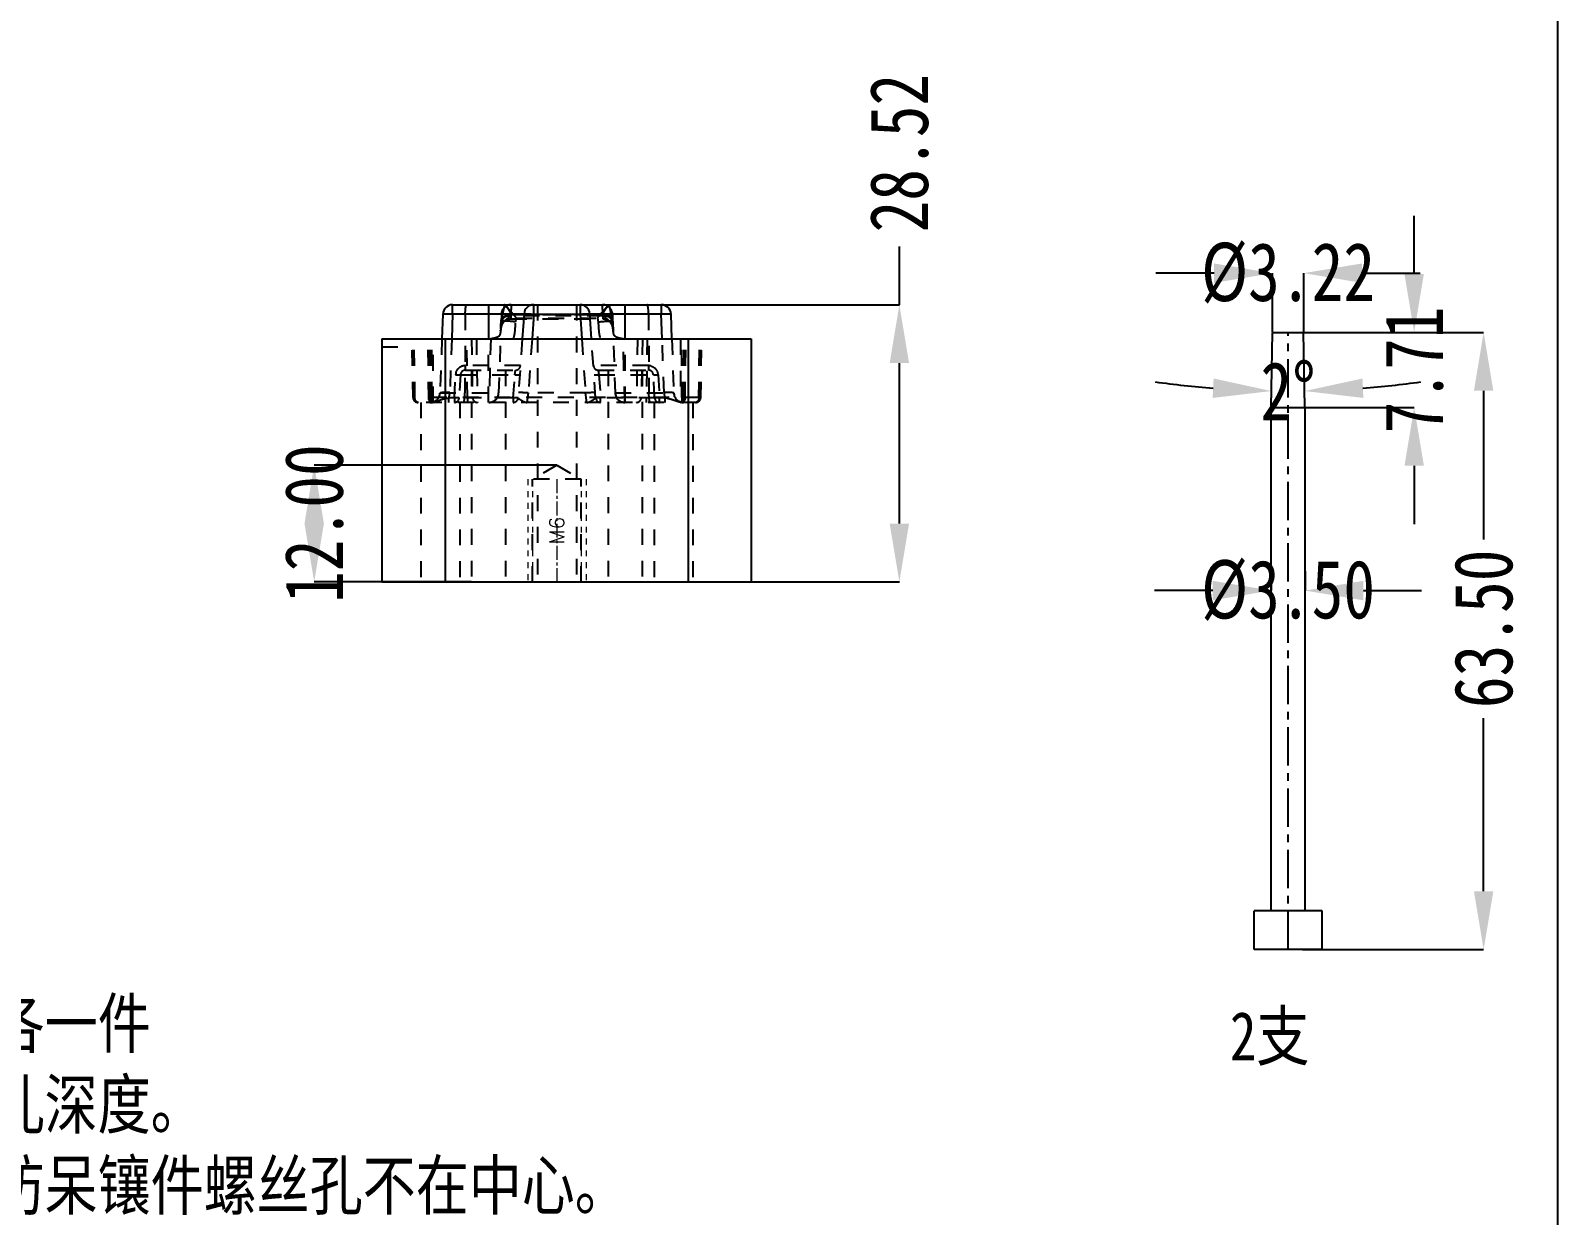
# Model space of a CAD drawing. Header units: millimetres. Extents: x -174 to 1895, y -261 to 458.
# Drawn here: x 668 to 825.2, y 98.2 to 220.1 of the extents above; entities that cross this region are included whole.
import ezdxf
from ezdxf.enums import TextEntityAlignment as Align

# ---------------------------------------------------------------- set-up
doc = ezdxf.new("R2010")
doc.units = ezdxf.units.MM
doc.header["$LTSCALE"] = 16.335
doc.header["$PDMODE"] = 3
doc.header["$PDSIZE"] = 0.3125
doc.linetypes.add('CENTER', pattern=[0.6, 0.375, -0.075, 0.075, -0.075])
doc.linetypes.add('HIDDEN', pattern=[0.2, 0.1, -0.1])
doc.layers.get('0').update_dxf_attribs({"linetype": 'CONTINUOUS'})
doc.layers.get('Defpoints').update_dxf_attribs({"linetype": 'CONTINUOUS'})
doc.layers.add('DEFAULT_2', color=8, linetype='HIDDEN')
doc.layers.add('screw', color=33, linetype='CONTINUOUS', lineweight=13)
doc.styles.get("Standard").update_dxf_attribs({"font": 'txt', "width": 0.8})
doc.styles.add('TXT', font='txt.shx', dxfattribs={"bigfont": 'gbcbig.shx'})
doc.dimstyles.get("Standard").update_dxf_attribs({"dimtxt": 0.15625, "dimasz": 0.1875, "dimexe": 0.125, "dimexo": 0.0625, "dimtad": 0, "dimtih": 1, "dimtoh": 1, "dimdsep": 46, "dimtxsty": 'Standard', "dimcen": 0.09, "dimadec": 0, "dimazin": 0, "dimtp": 0.01, "dimtm": 0.01, "dimtfac": 1, "dimtofl": 0, "dimtmove": 0, "dimatfit": 3, "dimfxl": 0, "dimtolj": 1, "dimarcsym": 0})

# ---------------------------------------------------------------- blocks, each defined once
blk = doc.blocks.new('*D50')
at = {"color": 6, "lineweight": -2}
for p, q in [((757.43, 191.9), (757.43, 197.9)), ((722.19, 191.9), (757.43, 191.9)), ((757.43, 169.38), (757.43, 185.9)), ((742.19, 163.38), (757.43, 163.38))]:
    blk.add_line(p, q, dxfattribs=at)
at = {"color": 6}
for points in [[(756.43, 185.9), (758.43, 185.9), (757.43, 191.9)], [(756.43, 169.38), (758.43, 169.38), (757.43, 163.38)]]:
    blk.add_solid(points, dxfattribs=at)
at = {"layer": 'Defpoints', "color": 0}
for p in [(722.19, 191.9), (742.19, 163.38), (757.43, 163.38)]:
    blk.add_point(p, dxfattribs=at)
at = {"color": 4, "insert": (757.43, 207.5), "char_height": 6, "attachment_point": 5, "rotation": 90}
blk.add_mtext('\\A1;28.52', dxfattribs=at)
blk = doc.blocks.new('*D51')
at = {"color": 6, "lineweight": -2}
for p, q in [((722.19, 175.38), (697.21, 175.38)), ((713.4, 163.38), (697.21, 163.38))]:
    blk.add_line(p, q, dxfattribs=at)
at = {"color": 6}
for points in [[(696.21, 169.38), (698.21, 169.38), (697.21, 175.38)], [(696.21, 169.38), (698.21, 169.38), (697.21, 163.38)]]:
    blk.add_solid(points, dxfattribs=at)
at = {"layer": 'Defpoints', "color": 0}
for p in [(722.19, 175.38), (697.21, 163.38), (713.4, 163.38)]:
    blk.add_point(p, dxfattribs=at)
at = {"color": 4, "insert": (697.21, 169.38), "char_height": 6, "attachment_point": 5, "rotation": 90}
blk.add_mtext('\\A1;12.00', dxfattribs=at)
blk = doc.blocks.new('*D55')
at = {"color": 6, "lineweight": -2}
for p, q in [((789.82, 195.15), (783.82, 195.15)), ((795.82, 189.1), (795.82, 195.15)), ((799.04, 189.05), (799.04, 195.15)), ((805.04, 195.15), (811.04, 195.15))]:
    blk.add_line(p, q, dxfattribs=at)
at = {"color": 6}
for points in [[(789.82, 196.15), (789.82, 194.15), (795.82, 195.15)], [(805.04, 196.15), (805.04, 194.15), (799.04, 195.15)]]:
    blk.add_solid(points, dxfattribs=at)
at = {"layer": 'Defpoints', "color": 0}
for p in [(795.82, 195.15), (795.82, 189.1), (799.04, 189.05)]:
    blk.add_point(p, dxfattribs=at)
at = {"color": 4, "insert": (797.43, 195.15), "char_height": 6, "attachment_point": 5}
blk.add_mtext('\\A1;%%c3.22', dxfattribs=at)
blk = doc.blocks.new('*D56')
at = {"color": 6, "lineweight": -2}
for p, q in [((810.41, 195.05), (810.41, 201.05)), ((797.43, 189.05), (810.41, 189.05)), ((797.43, 181.33), (810.41, 181.33)), ((810.41, 175.33), (810.41, 169.33))]:
    blk.add_line(p, q, dxfattribs=at)
at = {"color": 6}
for points in [[(809.41, 195.05), (811.41, 195.05), (810.41, 189.05)], [(809.41, 175.33), (811.41, 175.33), (810.41, 181.33)]]:
    blk.add_solid(points, dxfattribs=at)
at = {"layer": 'Defpoints', "color": 0}
for p in [(797.43, 189.05), (797.43, 181.33), (810.41, 181.33)]:
    blk.add_point(p, dxfattribs=at)
at = {"color": 4, "insert": (810.41, 185.19), "char_height": 6, "attachment_point": 5, "rotation": 90}
blk.add_mtext('\\A1;7.71', dxfattribs=at)
blk = doc.blocks.new('*D57')
at = {"color": 6, "lineweight": -2}
for p, q in [((797.43, 189.05), (817.56, 189.05)), ((817.56, 183.05), (817.56, 167.75)), ((817.56, 131.55), (817.56, 149.35)), ((798.93, 125.55), (817.56, 125.55))]:
    blk.add_line(p, q, dxfattribs=at)
at = {"color": 6}
for points in [[(816.56, 183.05), (818.56, 183.05), (817.56, 189.05)], [(816.56, 131.55), (818.56, 131.55), (817.56, 125.55)]]:
    blk.add_solid(points, dxfattribs=at)
at = {"layer": 'Defpoints', "color": 0}
for p in [(797.43, 189.05), (798.93, 125.55), (817.56, 125.55)]:
    blk.add_point(p, dxfattribs=at)
at = {"color": 4, "insert": (817.56, 158.55), "char_height": 6, "attachment_point": 5, "rotation": 90}
blk.add_mtext('\\A1;63.50', dxfattribs=at)
blk = doc.blocks.new('*D58')
at = {"color": 6, "lineweight": -2}
for p, q in [((795.68, 164.5), (795.68, 162.49)), ((799.18, 164.5), (799.18, 162.49)), ((789.68, 162.49), (783.68, 162.49)), ((805.18, 162.49), (811.18, 162.49))]:
    blk.add_line(p, q, dxfattribs=at)
at = {"color": 6}
for points in [[(789.68, 163.49), (789.68, 161.49), (795.68, 162.49)], [(805.18, 163.49), (805.18, 161.49), (799.18, 162.49)]]:
    blk.add_solid(points, dxfattribs=at)
at = {"layer": 'Defpoints', "color": 0}
for p in [(795.68, 164.5), (799.18, 164.5), (795.68, 162.49)]:
    blk.add_point(p, dxfattribs=at)
at = {"color": 4, "insert": (797.43, 162.49), "char_height": 6, "attachment_point": 5}
blk.add_mtext('\\A1;%%c3.50', dxfattribs=at)
blk = doc.blocks.new('*D63')
at = {"color": 6, "lineweight": -2}
for start, end in [(261.9946, 265.4973), (274.5027, 278.0054)]:
    blk.add_arc((797.43, 281.17), 98.16, start, end, dxfattribs=at)
at = {"color": 6}
for points in [[(789.77, 184.31), (789.67, 182.31), (795.71, 183.02)], [(805.18, 182.31), (805.09, 184.31), (799.14, 183.02)]]:
    blk.add_solid(points, dxfattribs=at)
at = {"layer": 'Defpoints', "color": 0}
for p in [(795.82, 189.05), (799.04, 189.05), (796.86, 183.01), (795.68, 181.33), (799.17, 181.33)]:
    blk.add_point(p, dxfattribs=at)
at = {"color": 4, "insert": (797.43, 183.01), "char_height": 6, "attachment_point": 5}
blk.add_mtext('\\A1;2°', dxfattribs=at)

msp = doc.modelspace()

# ---------------------------------------------------------------- linework, layer by layer
at = {"color": 7, "linetype": 'Continuous'}
for p, q in [((711.45, 191.899), (732.927, 191.899)), ((711.45, 190.964), (711.45, 191.899)), ((715.153, 191.899), (715.153, 188.382)), ((719.808, 190.929), (719.808, 191.899)), ((724.568, 191.899), (724.568, 190.929)), ((729.223, 188.382), (729.223, 191.899)), ((732.927, 191.899), (732.927, 190.964)), ((710.445, 190.929), (710.357, 188.393)), ((711.45, 190.964), (711.359, 188.382)), ((711.45, 190.964), (718.806, 190.964)), ((718.806, 190.964), (718.625, 188.382)), ((719.808, 190.929), (719.63, 188.382)), ((719.808, 190.929), (724.568, 190.929)), ((724.568, 190.929), (724.746, 188.382)), ((725.571, 190.964), (732.927, 190.964)), ((725.751, 188.382), (725.571, 190.964)), ((733.017, 188.382), (732.927, 190.964)), ((734.02, 188.382), (733.931, 190.929)), ((795.685, 181.333), (795.819, 189.047)), ((795.82, 189.047), (799.035, 189.047)), ((799.17, 181.333), (799.035, 189.047)), ((704.188, 188.382), (742.188, 188.382)), ((704.188, 188.382), (704.188, 163.382)), ((710.688, 188.382), (710.688, 163.382)), ((735.688, 188.382), (735.688, 163.382)), ((742.188, 188.382), (742.188, 163.382)), ((795.677, 181.333), (799.177, 181.333)), ((795.677, 129.549), (795.677, 181.333)), ((799.177, 129.549), (799.177, 181.333)), ((704.188, 163.382), (742.188, 163.382)), ((800.927, 129.549), (793.927, 129.549)), ((793.927, 125.549), (793.927, 129.549)), ((800.927, 125.549), (800.927, 129.549)), ((800.927, 125.549), (793.927, 125.549))]:
    msp.add_line(p, q, dxfattribs=at)
at = {"color": 1, "linetype": 'CENTER', "ltscale": 0.64417}
msp.add_line((797.427, 125.549), (797.427, 189.047), dxfattribs=at)
msp.add_lwpolyline([(510.66, 337.384), (825.156, 337.384), (825.156, 82.132), (510.66, 82.132)], close=True)
at = {"color": 7, "linetype": 'Continuous'}
for centre, start, end in [((711.45, 190.894), 90, 178), ((719.808, 190.894), 90, 176), ((724.568, 190.894), 4, 90), ((732.927, 190.894), 2, 90)]:
    msp.add_arc(centre, 1.005, start, end, dxfattribs=at)
for points, knots in [([(710.445, 190.929), (710.445, 190.937), (710.481, 190.947), (710.531, 190.956), (710.627, 190.964), (710.749, 190.969), (710.9, 190.973), (711.136, 190.973), (711.322, 190.969), (711.45, 190.964)], [0, 0, 0, 0, 0.0233666, 0.0812988, 0.1737464, 0.2975801, 0.4482189, 0.6199051, 1, 1, 1, 1]), ([(718.806, 190.964), (718.806, 190.966), (718.815, 190.968), (718.827, 190.97), (718.853, 190.972), (718.902, 190.973), (718.986, 190.972), (719.109, 190.969), (719.259, 190.962), (719.495, 190.95), (719.68, 190.938), (719.808, 190.929)], [0, 0, 0, 0, 0.0058937, 0.0206393, 0.0446401, 0.0777721, 0.1701111, 0.2942491, 0.4454813, 0.6179656, 1, 1, 1, 1]), ([(724.568, 190.929), (724.696, 190.938), (724.881, 190.95), (725.117, 190.962), (725.267, 190.969), (725.39, 190.972), (725.474, 190.973), (725.524, 190.972), (725.549, 190.97), (725.562, 190.968), (725.571, 190.966), (725.571, 190.964)], [0, 0, 0, 0, 0.3820344, 0.5545187, 0.7057509, 0.8298889, 0.9222279, 0.9553599, 0.9793607, 0.9941063, 1, 1, 1, 1]), ([(732.927, 190.964), (733.055, 190.969), (733.24, 190.973), (733.477, 190.973), (733.627, 190.969), (733.749, 190.964), (733.845, 190.956), (733.895, 190.947), (733.931, 190.937), (733.931, 190.929)], [0, 0, 0, 0, 0.3800949, 0.5517811, 0.7024199, 0.8262536, 0.9187012, 0.9766334, 1, 1, 1, 1])]:
    msp.add_open_spline(points, degree=3, knots=knots, dxfattribs=at)
at = {"layer": 'DEFAULT_2', "color": 8, "linetype": 'HIDDEN'}
for p, q in [((716.797, 191.899), (716.444, 190.185)), ((717.48, 191.899), (717.456, 190.894)), ((720.188, 191.899), (720.188, 163.382)), ((724.188, 191.899), (724.188, 163.382)), ((726.92, 190.894), (726.897, 191.899)), ((727.933, 190.185), (727.578, 191.899)), ((716.475, 190.929), (710.445, 190.929)), ((712.758, 190.929), (712.717, 182.819)), ((716.475, 190.929), (716.192, 182.819)), ((726.929, 190.744), (717.447, 190.744)), ((717.447, 190.744), (717.447, 190.462)), ((717.447, 190.462), (726.929, 190.462)), ((717.448, 190.744), (717.456, 190.894)), ((717.456, 190.894), (726.92, 190.894)), ((717.937, 190.132), (718.019, 190.53)), ((718.019, 190.53), (726.357, 190.53)), ((726.357, 190.53), (726.439, 190.131)), ((726.92, 190.894), (726.929, 190.744)), ((726.929, 190.744), (726.929, 190.462)), ((733.931, 190.929), (727.901, 190.929)), ((727.901, 190.929), (728.184, 182.819)), ((731.619, 190.929), (731.659, 182.819)), ((716.411, 189.504), (716.415, 189.568)), ((716.415, 189.568), (716.411, 189.504)), ((704.188, 187.582), (707.291, 187.582)), ((707.383, 182.343), (707.277, 188.382)), ((707.451, 182.343), (707.376, 188.382)), ((707.573, 182.343), (707.498, 188.382)), ((708.998, 182.343), (708.923, 188.382)), ((709.167, 182.343), (709.092, 188.382)), ((709.331, 182.343), (709.331, 188.382)), ((709.456, 181.849), (709.456, 188.382)), ((710.357, 188.393), (710.162, 182.819)), ((711.359, 188.382), (711.166, 182.854)), ((712.997, 182.343), (712.892, 188.382)), ((713.394, 188.382), (713.5, 182.343)), ((713.897, 188.382), (713.949, 185.163)), ((715.153, 181.849), (715.153, 188.382)), ((715.381, 188.382), (715.293, 185.424)), ((718.625, 188.382), (718.201, 182.317)), ((719.63, 188.382), (719.241, 182.819)), ((724.746, 188.382), (725.135, 182.819)), ((726.175, 182.317), (725.751, 188.382)), ((729.083, 185.417), (728.996, 188.382)), ((729.223, 181.849), (729.223, 188.382)), ((730.479, 188.382), (730.427, 185.163)), ((730.982, 188.382), (730.876, 182.343)), ((731.484, 188.382), (731.379, 182.343)), ((733.21, 182.854), (733.017, 188.382)), ((734.02, 188.382), (734.214, 182.819)), ((734.92, 188.382), (734.92, 181.849)), ((735.045, 182.343), (735.045, 188.382)), ((735.21, 182.343), (735.284, 188.382)), ((735.379, 182.343), (735.453, 188.382)), ((736.803, 182.343), (736.878, 188.382)), ((736.925, 182.343), (737, 188.382)), ((736.993, 182.343), (737.099, 188.382)), ((718.433, 185.633), (712.765, 185.633)), ((712.766, 185.166), (712.766, 185.633)), ((715.293, 185.424), (715.285, 185.157)), ((731.611, 185.633), (725.944, 185.633)), ((731.611, 185.633), (731.611, 185.166)), ((711.638, 182.317), (711.762, 184.68)), ((712.264, 184.69), (712.14, 182.325)), ((712.264, 184.69), (717.865, 184.69)), ((712.766, 185.166), (717.931, 185.166)), ((713.403, 185.166), (713.403, 163.382)), ((713.949, 185.163), (714.002, 181.89)), ((715.285, 185.157), (715.188, 181.849)), ((716.903, 185.166), (716.903, 163.382)), ((717.7, 182.325), (717.865, 184.69)), ((717.865, 184.69), (717.931, 185.166)), ((726.445, 185.166), (731.611, 185.166)), ((726.445, 185.166), (726.511, 184.69)), ((726.511, 184.69), (732.112, 184.69)), ((726.511, 184.69), (726.677, 182.325)), ((727.473, 185.166), (727.473, 163.382)), ((729.091, 185.158), (729.083, 185.417)), ((729.189, 181.849), (729.091, 185.158)), ((730.427, 185.163), (730.375, 181.891)), ((730.973, 185.166), (730.973, 163.382)), ((732.236, 182.325), (732.112, 184.69)), ((732.614, 184.68), (732.738, 182.317)), ((736.993, 182.343), (707.383, 182.343)), ((710.162, 182.819), (716.192, 182.819)), ((711.638, 182.317), (711.074, 182.317)), ((711.074, 181.849), (711.074, 182.317)), ((711.638, 182.317), (711.638, 181.849)), ((717.7, 182.325), (712.14, 182.325)), ((712.997, 182.343), (712.997, 181.849)), ((717.7, 182.325), (717.7, 181.849)), ((719.241, 182.819), (719.105, 181.849)), ((725.135, 182.819), (719.241, 182.819)), ((725.271, 181.849), (725.135, 182.819)), ((732.236, 182.325), (726.677, 182.325)), ((726.677, 181.849), (726.677, 182.325)), ((728.184, 182.819), (734.214, 182.819)), ((731.379, 182.343), (731.379, 181.849)), ((733.303, 182.317), (732.738, 182.317)), ((732.738, 181.849), (732.738, 182.317)), ((733.303, 182.317), (733.303, 181.849)), ((736.491, 181.849), (707.885, 181.849)), ((708.188, 181.849), (708.188, 163.382)), ((712.188, 181.849), (712.188, 163.382)), ((714.002, 181.89), (714.002, 181.849)), ((730.375, 181.891), (730.374, 181.849)), ((732.188, 181.849), (732.188, 163.382)), ((736.188, 181.849), (736.188, 163.382)), ((722.188, 175.382), (719.688, 173.938)), ((722.188, 175.382), (724.688, 173.938)), ((724.688, 173.938), (719.688, 173.938)), ((719.688, 163.382), (719.688, 173.938)), ((724.688, 163.382), (724.688, 173.938))]:
    msp.add_line(p, q, dxfattribs=at)
for points in [[(716.423, 189.429), (716.428, 189.499), (716.444, 189.605), (716.471, 189.706), (716.508, 189.803), (716.552, 189.894), (716.605, 189.978), (716.664, 190.057), (716.729, 190.129), (716.8, 190.194), (716.875, 190.252), (716.953, 190.304), (717.034, 190.348), (717.118, 190.386), (717.201, 190.417), (717.282, 190.44), (717.358, 190.455), (717.431, 190.462), (717.447, 190.462)], [(726.929, 190.462), (726.955, 190.461), (727.027, 190.454), (727.101, 190.438), (727.179, 190.416), (727.26, 190.386), (727.341, 190.349), (727.42, 190.306), (727.496, 190.256), (727.569, 190.2), (727.638, 190.137), (727.703, 190.068), (727.761, 189.993), (727.814, 189.911), (727.859, 189.824), (727.897, 189.73), (727.926, 189.631), (727.945, 189.528), (727.953, 189.43)]]:
    msp.add_lwpolyline(points, dxfattribs=at)
for centre, radius, start, end in [((717.48, 190.894), 1.005, 89.99994, 177.99994), ((712.557, 187.985), 5.772, 40.55775, 42.70898), ((713.834, 189.079), 4.089, 37.9675, 40.54295), ((726.897, 190.894), 1.005, 1.99958, 89.99998), ((731.621, 188.178), 5.494, 139.63883, 140.59136), ((732.358, 187.547), 6.465, 137.68042, 139.60852), ((656.792, 192.615), 59.701, 357.33012, 357.66813), ((652.228, 192.808), 64.269, 357.45516, 357.66082), ((714.56, 190.1), 1.886, 0.4888, 2.62305), ((717.039, 190.029), 0.596, 158.61864, 165.21967), ((717.429, 189.44), 1.332, 89.14119, 100.19832), ((726.948, 189.448), 1.324, 79.77011, 90.8916), ((725.798, 189.117), 2.009, 48.28236, 49.38036), ((730.732, 188.904), 4.347, 140.55798, 141.97927), ((729.815, 190.1), 1.884, 177.37492, 179.51144), ((785.852, 192.539), 57.967, 182.32672, 182.45537), ((785.625, 192.53), 57.74, 182.32724, 182.57152), ((717.472, 189.391), 1.05, 163.99331, 177.8868), ((715.037, 190.103), 1.409, 358.06165, 0.50737), ((717.502, 189.38), 1.081, 153.15927, 163.90834), ((726.909, 189.391), 1.045, 2.10049, 15.6766), ((729.339, 190.103), 1.409, 179.49295, 181.93941), ((785.233, 192.513), 57.348, 182.45526, 182.65227), ((737.521, 190.079), 9.573, 183.50799, 184.69963), ((733.826, 189.777), 5.866, 184.71522, 186.57126), ((712.767, 184.626), 1.007, 93.44183, 133.49311), ((712.765, 184.649), 0.984, 90.00067, 93.41564), ((717.931, 185.668), 0.502, 269.99999, 356), ((726.445, 185.668), 0.502, 184, 270.00001), ((731.61, 184.63), 1.003, 75.41132, 89.93831), ((712.775, 184.627), 1.014, 162.56609, 177.00463), ((712.766, 184.663), 0.502, 90, 176.99763), ((731.611, 184.663), 0.502, 3.00237, 90), ((731.613, 184.629), 1.003, 2.99002, 46.51082), ((707.885, 182.352), 0.502, 181, 270), ((709.158, 182.854), 1.005, 269.99989, 358), ((712.033, 175.325), 7.057, 97.81352, 98.3794), ((709.147, 182.926), 2.02, 342.44272, 357.96031), ((711.638, 182.352), 0.502, 270, 357), ((714.002, 182.352), 0.502, 181, 270), ((715.188, 182.854), 1.005, 270, 358), ((717.7, 182.352), 0.502, 270.00011, 356), ((726.677, 182.352), 0.502, 184, 269.99992), ((729.189, 182.854), 1.005, 182, 270), ((730.374, 182.352), 0.502, 270, 359), ((732.738, 182.352), 0.502, 183, 270), ((735.229, 182.926), 2.02, 182.03975, 197.55774), ((732.468, 176.184), 6.19, 80.00117, 82.24647), ((735.219, 182.854), 1.005, 182, 270.00014), ((736.491, 182.352), 0.502, 270, 359), ((735.018, 182.125), 0.276, 286.06853, 294.43067), ((736.448, 182.102), 0.253, 270.04147, 279.45751)]:
    msp.add_arc(centre, radius, start, end, dxfattribs=at)
for points, knots in [([(712.758, 190.929), (712.758, 191.054), (712.766, 191.284), (712.792, 191.583), (712.829, 191.78), (712.864, 191.874), (712.89, 191.899), (712.901, 191.899)], [0, 0, 0, 0, 0.3749411, 0.6915085, 0.905956, 0.9668771, 1, 1, 1, 1]), ([(718.019, 190.53), (717.886, 190.692), (717.689, 190.93), (717.43, 191.234), (717.253, 191.439), (717.094, 191.616), (716.977, 191.742), (716.899, 191.821), (716.856, 191.862), (716.825, 191.886), (716.808, 191.899), (716.801, 191.899)], [0, 0, 0, 0, 0.3426653, 0.5041165, 0.6532981, 0.7852176, 0.8927291, 0.9345155, 0.966884, 0.9889154, 1, 1, 1, 1]), ([(726.357, 190.53), (726.489, 190.692), (726.686, 190.93), (726.945, 191.234), (727.123, 191.439), (727.281, 191.616), (727.398, 191.742), (727.476, 191.821), (727.519, 191.862), (727.55, 191.886), (727.567, 191.899), (727.574, 191.899)], [0, 0, 0, 0, 0.3427031, 0.5041655, 0.6533505, 0.7852635, 0.8927604, 0.9345378, 0.9668972, 0.9889207, 1, 1, 1, 1]), ([(731.619, 190.929), (731.618, 191.054), (731.611, 191.284), (731.584, 191.583), (731.547, 191.78), (731.512, 191.874), (731.486, 191.899), (731.475, 191.899)], [0, 0, 0, 0, 0.3749411, 0.6915085, 0.905956, 0.9668771, 1, 1, 1, 1]), ([(716.423, 189.429), (716.429, 189.588), (716.515, 189.9), (716.764, 190.195), (716.978, 190.38), (717.126, 190.51), (717.268, 190.642), (717.379, 190.733), (717.447, 190.744)], [0, 0, 0, 0, 0.2758609, 0.538541, 0.6575011, 0.7685466, 0.87872, 1, 1, 1, 1]), ([(717.937, 190.132), (717.842, 190.143), (717.653, 190.165), (717.38, 190.192), (717.127, 190.21), (716.934, 190.221), (716.797, 190.226), (716.709, 190.228), (716.633, 190.227), (716.569, 190.222), (716.517, 190.212), (716.484, 190.203), (716.462, 190.193), (716.454, 190.192), (716.443, 190.182), (716.444, 190.185)], [0, 0, 0, 0, 0.1921787, 0.3776466, 0.548473, 0.6983612, 0.7636527, 0.8218049, 0.8724538, 0.9153517, 0.950381, 0.9769514, 0.9867373, 0.9939683, 1, 1, 1, 1]), ([(716.452, 190.259), (716.455, 190.344), (716.52, 190.532), (716.759, 190.744), (717.088, 190.872), (717.334, 190.897), (717.456, 190.894)], [0, 0, 0, 0, 0.1949476, 0.4360308, 0.7169696, 1, 1, 1, 1]), ([(717.193, 190.751), (717.035, 190.723), (716.746, 190.615), (716.535, 190.375), (716.485, 190.246)], [0, 0, 0, 0, 0.5352068, 1, 1, 1, 1]), ([(717.043, 190.436), (717.024, 190.42), (716.947, 190.353), (716.869, 190.286), (716.813, 190.231)], [0, 0, 0, 0, 0.2392181, 1, 1, 1, 1]), ([(717.225, 191.361), (717.237, 191.342), (717.282, 191.271), (717.323, 191.197), (717.351, 191.141)], [0, 0, 0, 0, 0.2564534, 1, 1, 1, 1]), ([(717.447, 190.744), (717.429, 190.74), (717.362, 190.72), (717.308, 190.674), (717.27, 190.641)], [0, 0, 0, 0, 0.2723698, 1, 1, 1, 1]), ([(717.351, 191.141), (717.368, 191.106), (717.423, 190.981), (717.46, 190.842), (717.453, 190.744)], [0, 0, 0, 0, 0.2803966, 1, 1, 1, 1]), ([(726.439, 190.131), (726.535, 190.143), (726.723, 190.165), (726.996, 190.191), (727.249, 190.21), (727.443, 190.221), (727.58, 190.226), (727.667, 190.228), (727.743, 190.227), (727.807, 190.223), (727.859, 190.212), (727.893, 190.203), (727.914, 190.193), (727.922, 190.192), (727.933, 190.182), (727.933, 190.185)], [0, 0, 0, 0, 0.1921565, 0.3775961, 0.5484196, 0.6983226, 0.763618, 0.8217706, 0.8724172, 0.9153093, 0.9503362, 0.9769197, 0.9867158, 0.9939572, 1, 1, 1, 1]), ([(727.924, 190.259), (727.921, 190.344), (727.857, 190.532), (727.617, 190.744), (727.288, 190.872), (727.042, 190.897), (726.92, 190.894)], [0, 0, 0, 0, 0.1949563, 0.4360452, 0.7169814, 1, 1, 1, 1]), ([(726.924, 190.744), (726.923, 190.756), (726.923, 190.81), (726.93, 190.864), (726.939, 190.905)], [0, 0, 0, 0, 0.2343367, 1, 1, 1, 1]), ([(727.953, 189.429), (727.948, 189.588), (727.862, 189.901), (727.612, 190.195), (727.398, 190.38), (727.25, 190.509), (727.109, 190.643), (726.997, 190.73), (726.929, 190.744)], [0, 0, 0, 0, 0.2759493, 0.5386583, 0.6575753, 0.7686098, 0.8787274, 1, 1, 1, 1]), ([(726.939, 190.905), (726.946, 190.935), (726.982, 191.065), (727.046, 191.186), (727.099, 191.275)], [0, 0, 0, 0, 0.2301377, 1, 1, 1, 1]), ([(727.105, 190.642), (727.096, 190.65), (727.056, 190.683), (727.014, 190.715), (726.977, 190.73)], [0, 0, 0, 0, 0.2396833, 1, 1, 1, 1]), ([(727.099, 191.275), (727.114, 191.301), (727.179, 191.407), (727.251, 191.508), (727.308, 191.582)], [0, 0, 0, 0, 0.2445061, 1, 1, 1, 1]), ([(727.474, 190.314), (727.417, 190.365), (727.301, 190.463), (727.19, 190.567), (727.134, 190.616)], [0, 0, 0, 0, 0.5097373, 1, 1, 1, 1]), ([(727.628, 190.57), (727.596, 190.592), (727.459, 190.677), (727.303, 190.729), (727.183, 190.751)], [0, 0, 0, 0, 0.2447097, 1, 1, 1, 1]), ([(727.915, 189.674), (727.886, 189.78), (727.794, 189.979), (727.652, 190.143), (727.577, 190.217)], [0, 0, 0, 0, 0.5112323, 1, 1, 1, 1]), ([(727.892, 190.246), (727.88, 190.276), (727.818, 190.402), (727.716, 190.507), (727.628, 190.57)], [0, 0, 0, 0, 0.2312523, 1, 1, 1, 1]), ([(727.932, 190.056), (727.931, 190.071), (727.926, 190.136), (727.91, 190.2), (727.892, 190.246)], [0, 0, 0, 0, 0.2403488, 1, 1, 1, 1]), ([(716.388, 189.2), (716.383, 189.152), (716.368, 189.023), (716.335, 188.827), (716.214, 188.632), (715.999, 188.52), (715.718, 188.447), (715.501, 188.404), (715.381, 188.382)], [0, 0, 0, 0, 0.0972691, 0.2655813, 0.4043509, 0.5481276, 0.7493331, 1, 1, 1, 1]), ([(716.411, 189.504), (716.408, 189.462), (716.402, 189.36), (716.394, 189.259), (716.388, 189.2)], [0, 0, 0, 0, 0.4119237, 1, 1, 1, 1]), ([(716.415, 189.568), (716.418, 189.631), (716.425, 189.76), (716.431, 189.889), (716.434, 189.955)], [0, 0, 0, 0, 0.4875963, 1, 1, 1, 1]), ([(717.704, 188.382), (717.76, 188.519), (717.841, 188.805), (717.906, 189.393), (717.925, 189.836), (717.937, 190.132)], [0, 0, 0, 0, 0.2498273, 0.4998473, 1, 1, 1, 1]), ([(726.439, 190.131), (726.452, 189.836), (726.471, 189.393), (726.535, 188.805), (726.617, 188.518), (726.673, 188.382)], [0, 0, 0, 0, 0.500124, 0.750138, 1, 1, 1, 1]), ([(727.943, 189.939), (727.946, 189.887), (727.953, 189.738), (727.96, 189.589), (727.966, 189.493)], [0, 0, 0, 0, 0.353346, 1, 1, 1, 1]), ([(727.962, 189.552), (727.958, 189.629), (727.953, 189.731), (727.948, 189.833), (727.947, 189.859)], [0, 0, 0, 0, 0.7475844, 1, 1, 1, 1]), ([(727.982, 189.27), (727.978, 189.318), (727.971, 189.412), (727.965, 189.506), (727.962, 189.552)], [0, 0, 0, 0, 0.5089824, 1, 1, 1, 1]), ([(728.996, 188.382), (728.89, 188.4), (728.685, 188.442), (728.402, 188.511), (728.16, 188.627), (728.034, 188.848), (728.002, 189.066), (727.987, 189.211), (727.982, 189.27)], [0, 0, 0, 0, 0.2094748, 0.4082516, 0.571564, 0.7152947, 0.8840762, 1, 1, 1, 1]), ([(711.762, 184.681), (711.824, 184.678), (711.916, 184.674), (712.034, 184.672), (712.111, 184.672), (712.173, 184.674), (712.222, 184.677), (712.246, 184.682), (712.264, 184.686), (712.264, 184.69)], [0, 0, 0, 0, 0.368001, 0.5456967, 0.7027035, 0.8285813, 0.9204248, 0.9773717, 1, 1, 1, 1]), ([(717.865, 184.69), (717.927, 184.685), (718.018, 184.68), (718.136, 184.675), (718.214, 184.672), (718.275, 184.672), (718.324, 184.672), (718.347, 184.676), (718.366, 184.677), (718.366, 184.681)], [0, 0, 0, 0, 0.36911, 0.5472929, 0.704663, 0.8307098, 0.9224645, 0.9789304, 1, 1, 1, 1]), ([(726.01, 184.681), (726.01, 184.677), (726.029, 184.676), (726.052, 184.672), (726.101, 184.672), (726.163, 184.672), (726.24, 184.675), (726.358, 184.68), (726.45, 184.685), (726.511, 184.69)], [0, 0, 0, 0, 0.0210696, 0.0775355, 0.1692902, 0.295337, 0.452707, 0.63089, 1, 1, 1, 1]), ([(732.112, 184.69), (732.113, 184.686), (732.13, 184.682), (732.155, 184.677), (732.203, 184.674), (732.265, 184.672), (732.343, 184.672), (732.461, 184.674), (732.552, 184.678), (732.614, 184.681)], [0, 0, 0, 0, 0.0226283, 0.0795752, 0.1714186, 0.2972964, 0.4543033, 0.631999, 1, 1, 1, 1]), ([(707.885, 181.849), (707.829, 181.849), (707.713, 181.875), (707.519, 182.025), (707.453, 182.218), (707.451, 182.343)], [0, 0, 0, 0, 0.2337931, 0.4774783, 1, 1, 1, 1]), ([(709.167, 182.343), (709.167, 182.279), (709.184, 182.096), (709.312, 181.849), (709.443, 181.849)], [0, 0, 0, 0, 0.3290121, 1, 1, 1, 1]), ([(709.443, 181.849), (709.424, 181.849), (709.382, 181.903), (709.344, 182.065), (709.331, 182.225), (709.331, 182.343)], [0, 0, 0, 0, 0.1093158, 0.32259, 1, 1, 1, 1]), ([(710.139, 182.094), (710.278, 182.144), (710.564, 182.232), (710.857, 182.285), (711.005, 182.307)], [0, 0, 0, 0, 0.4986749, 1, 1, 1, 1]), ([(711.166, 182.854), (711.043, 182.858), (710.86, 182.863), (710.624, 182.862), (710.467, 182.859), (710.34, 182.853), (710.243, 182.845), (710.194, 182.836), (710.162, 182.826), (710.162, 182.819)], [0, 0, 0, 0, 0.365594, 0.5434107, 0.7023581, 0.8313687, 0.9245579, 0.979105, 1, 1, 1, 1]), ([(712.14, 182.325), (712.14, 182.322), (712.122, 182.317), (712.097, 182.313), (712.049, 182.31), (711.96, 182.307), (711.82, 182.309), (711.702, 182.313), (711.638, 182.317)], [0, 0, 0, 0, 0.0233692, 0.0812695, 0.1736951, 0.2975398, 0.6197885, 1, 1, 1, 1]), ([(712.574, 181.849), (712.585, 181.849), (712.611, 181.875), (712.646, 181.969), (712.683, 182.166), (712.709, 182.464), (712.717, 182.695), (712.717, 182.819)], [0, 0, 0, 0, 0.0331229, 0.094044, 0.3084915, 0.6250589, 1, 1, 1, 1]), ([(712.997, 182.343), (713.061, 182.342), (713.155, 182.341), (713.273, 182.34), (713.348, 182.339), (713.41, 182.34), (713.452, 182.34), (713.476, 182.341), (713.489, 182.341), (713.495, 182.342), (713.5, 182.342), (713.5, 182.343)], [0, 0, 0, 0, 0.3826268, 0.5554607, 0.7069829, 0.8312966, 0.9236414, 0.9566873, 0.9805165, 0.9949414, 1, 1, 1, 1]), ([(718.201, 182.317), (718.201, 182.313), (718.182, 182.312), (718.158, 182.308), (718.11, 182.308), (718.049, 182.308), (717.974, 182.31), (717.856, 182.315), (717.763, 182.321), (717.7, 182.325)], [0, 0, 0, 0, 0.0216608, 0.0790961, 0.1714689, 0.2955049, 0.4464346, 0.6186156, 1, 1, 1, 1]), ([(718.201, 182.317), (718.2, 182.303), (718.228, 182.269), (718.288, 182.228), (718.381, 182.171), (718.549, 182.073), (718.776, 181.932), (718.994, 181.849), (719.105, 181.849)], [0, 0, 0, 0, 0.0393364, 0.1115826, 0.2180489, 0.3535371, 0.6772666, 1, 1, 1, 1]), ([(719.241, 182.819), (719.118, 182.828), (718.936, 182.839), (718.7, 182.852), (718.543, 182.858), (718.415, 182.862), (718.33, 182.863), (718.281, 182.861), (718.258, 182.86), (718.246, 182.858), (718.239, 182.856), (718.238, 182.854)], [0, 0, 0, 0, 0.367493, 0.5461548, 0.7057436, 0.8350691, 0.9281189, 0.9597767, 0.9818018, 0.9948525, 1, 1, 1, 1]), ([(726.138, 182.854), (726.138, 182.856), (726.13, 182.858), (726.118, 182.86), (726.095, 182.861), (726.047, 182.863), (725.961, 182.862), (725.833, 182.858), (725.677, 182.852), (725.441, 182.839), (725.258, 182.828), (725.135, 182.819)], [0, 0, 0, 0, 0.0051474, 0.0181979, 0.040223, 0.0718807, 0.1649304, 0.2942559, 0.4538449, 0.6325067, 1, 1, 1, 1]), ([(725.271, 181.849), (725.382, 181.849), (725.6, 181.932), (725.827, 182.073), (725.995, 182.171), (726.089, 182.228), (726.148, 182.269), (726.176, 182.303), (726.175, 182.317)], [0, 0, 0, 0, 0.3227323, 0.6464573, 0.7819466, 0.8884151, 0.9606632, 1, 1, 1, 1]), ([(726.677, 182.325), (726.613, 182.321), (726.52, 182.315), (726.402, 182.31), (726.327, 182.308), (726.267, 182.308), (726.218, 182.308), (726.194, 182.312), (726.176, 182.313), (726.175, 182.317)], [0, 0, 0, 0, 0.3813844, 0.5535654, 0.7044951, 0.8285311, 0.9209039, 0.9783392, 1, 1, 1, 1]), ([(730.876, 182.343), (730.876, 182.342), (730.881, 182.342), (730.887, 182.341), (730.9, 182.341), (730.924, 182.34), (730.967, 182.34), (731.028, 182.339), (731.103, 182.34), (731.222, 182.341), (731.315, 182.342), (731.379, 182.343)], [0, 0, 0, 0, 0.0050587, 0.0194835, 0.0433127, 0.0763586, 0.1687034, 0.2930171, 0.4445394, 0.6173732, 1, 1, 1, 1]), ([(731.802, 181.849), (731.791, 181.849), (731.766, 181.875), (731.731, 181.969), (731.693, 182.166), (731.667, 182.464), (731.66, 182.695), (731.659, 182.819)], [0, 0, 0, 0, 0.0331229, 0.094044, 0.3084915, 0.6250589, 1, 1, 1, 1]), ([(732.738, 182.317), (732.674, 182.313), (732.556, 182.309), (732.417, 182.307), (732.327, 182.31), (732.279, 182.313), (732.254, 182.317), (732.236, 182.322), (732.236, 182.325)], [0, 0, 0, 0, 0.3802115, 0.7024602, 0.8263049, 0.9187305, 0.9766308, 1, 1, 1, 1]), ([(734.214, 182.819), (734.214, 182.826), (734.182, 182.836), (734.133, 182.845), (734.036, 182.853), (733.91, 182.859), (733.752, 182.862), (733.516, 182.863), (733.333, 182.858), (733.21, 182.854)], [0, 0, 0, 0, 0.020895, 0.0754421, 0.1686313, 0.2976419, 0.4565893, 0.634406, 1, 1, 1, 1]), ([(733.542, 182.279), (733.68, 182.255), (733.956, 182.194), (734.222, 182.1), (734.355, 182.051)], [0, 0, 0, 0, 0.4972144, 1, 1, 1, 1]), ([(734.933, 181.849), (734.969, 181.849), (735.077, 181.895), (735.181, 182.083), (735.208, 182.249), (735.21, 182.343)], [0, 0, 0, 0, 0.1779011, 0.5368807, 1, 1, 1, 1]), ([(735.045, 182.343), (735.045, 182.225), (735.032, 182.065), (734.994, 181.903), (734.952, 181.849), (734.933, 181.849)], [0, 0, 0, 0, 0.6774101, 0.8906847, 1, 1, 1, 1]), ([(735.379, 182.343), (735.377, 182.243), (735.339, 182.058), (735.208, 181.908), (735.132, 181.873)], [0, 0, 0, 0, 0.5433905, 1, 1, 1, 1]), ([(736.925, 182.343), (736.924, 182.218), (736.857, 182.025), (736.663, 181.875), (736.547, 181.849), (736.491, 181.849)], [0, 0, 0, 0, 0.5225213, 0.7662071, 1, 1, 1, 1]), ([(736.803, 182.343), (736.803, 182.304), (736.79, 182.161), (736.729, 182.018), (736.655, 181.943)], [0, 0, 0, 0, 0.2691987, 1, 1, 1, 1]), ([(707.819, 181.873), (707.792, 181.886), (707.68, 181.96), (707.616, 182.09), (707.592, 182.19)], [0, 0, 0, 0, 0.2247381, 1, 1, 1, 1]), ([(709.28, 181.86), (709.217, 181.879), (709.094, 181.975), (709.035, 182.113), (709.017, 182.19)], [0, 0, 0, 0, 0.4572547, 1, 1, 1, 1]), ([(709.158, 181.849), (709.212, 181.849), (709.422, 181.862), (709.628, 181.915), (709.776, 181.963)], [0, 0, 0, 0, 0.2583609, 1, 1, 1, 1]), ([(709.776, 181.963), (709.808, 181.974), (709.929, 182.015), (710.049, 182.062), (710.139, 182.094)], [0, 0, 0, 0, 0.2584687, 1, 1, 1, 1]), ([(734.355, 182.051), (734.399, 182.034), (734.589, 181.963), (734.784, 181.903), (734.936, 181.876)], [0, 0, 0, 0, 0.2361903, 1, 1, 1, 1])]:
    msp.add_open_spline(points, degree=3, knots=knots, dxfattribs=at)
for points in [[(716.463, 190.181), (716.453, 190.14), (716.446, 190.098), (716.445, 190.056)], [(717.222, 190.599), (717.163, 190.545), (717.103, 190.49), (717.043, 190.436)], [(717.058, 191.595), (717.117, 191.519), (717.173, 191.441), (717.225, 191.361)], [(717.27, 190.641), (717.254, 190.627), (717.238, 190.613), (717.222, 190.599)], [(726.977, 190.73), (726.961, 190.736), (726.945, 190.74), (726.929, 190.744)], [(727.577, 190.217), (727.544, 190.25), (727.509, 190.282), (727.474, 190.314)], [(716.388, 189.2), (716.391, 189.228), (716.393, 189.256), (716.395, 189.284)], [(731.863, 185.601), (732.025, 185.559), (732.181, 185.472), (732.303, 185.357)], [(711.807, 184.931), (711.858, 185.09), (711.952, 185.241), (712.073, 185.357)], [(707.592, 182.19), (707.58, 182.24), (707.573, 182.292), (707.573, 182.343)], [(709.017, 182.19), (709.005, 182.24), (708.998, 182.292), (708.998, 182.343)], [(707.928, 181.849), (707.891, 181.849), (707.853, 181.858), (707.819, 181.873)], [(709.353, 181.849), (709.329, 181.849), (709.304, 181.853), (709.28, 181.86)], [(734.936, 181.876), (735.029, 181.859), (735.124, 181.849), (735.219, 181.849)], [(735.094, 181.859), (735.071, 181.853), (735.047, 181.849), (735.023, 181.849)], [(736.557, 181.873), (736.535, 181.864), (736.513, 181.857), (736.489, 181.853)], [(736.655, 181.943), (736.627, 181.915), (736.593, 181.89), (736.557, 181.873)]]:
    msp.add_open_spline(points, degree=3, dxfattribs=at)
at = {"layer": 'screw', "color": 92, "linetype": 'HIDDEN', "ltscale": 0.373186}
for p, q in [((719.188, 173.938), (719.188, 163.382)), ((725.188, 173.938), (725.188, 163.382))]:
    msp.add_line(p, q, dxfattribs=at)
at = {"layer": 'screw', "linetype": 'HIDDEN', "ltscale": 0.373186}
for p, q in [((719.688, 173.938), (719.688, 163.382)), ((724.688, 173.938), (724.688, 163.382))]:
    msp.add_line(p, q, dxfattribs=at)
at = {"layer": 'screw', "color": 1, "linetype": 'CENTER', "ltscale": 0.233242}
msp.add_line((722.188, 173.938), (722.188, 163.382), dxfattribs=at)

# ---------------------------------------------------------------- texts
at = {"char_height": 5, "attachment_point": 1}
for s, insert, width in [('{\\fSimSun|b0|i0|c134|p2;后模芯镶件各一件\\P1.注意螺丝孔深度。\\P2.注意有个防呆镶件螺丝孔不在中心。}', (636.745, 120.461), 134.45841), ('{\\fSimSun|b0|i0|c134|p2;2支}', (791.45, 119.141), 28.86157)]:
    msp.add_mtext(s, dxfattribs=dict(at, insert=insert, width=width))
at = {"layer": 'screw', "color": 222, "linetype": 'HIDDEN', "ltscale": 0.373186, "style": 'TXT'}
msp.add_text('M6', height=1.5, rotation=90, dxfattribs=at).set_placement((722.188, 168.66), align=Align.MIDDLE)

# ---------------------------------------------------------------- dimensions: what is measured, and where the dimension line sits
for base, p1, p2, picture, middle in [((757.433, 163.382), (722.188, 191.899), (742.188, 163.382), '*D50', (757.433, 207.499)), ((810.414, 181.333), (797.428, 189.047), (797.428, 181.333), '*D56', (810.414, 185.19)), ((817.561, 125.549), (797.428, 189.047), (798.931, 125.549), '*D57', (817.561, 158.546)), ((697.206, 163.382), (722.188, 175.382), (713.403, 163.382), '*D51', (697.206, 169.382))]:
    dim = msp.add_linear_dim(base=base, p1=p1, p2=p2, angle=90, dimstyle='Standard', override={"dimtxt": 6, "dimasz": 6, "dimexe": 0, "dimexo": 0, "dimgap": 0, "dimtih": 0, "dimtoh": 0, "dimzin": 0, "dimcen": 0, "dimclrd": 6, "dimclre": 6, "dimclrt": 4, "dimtp": 0, "dimtm": 0, "dimtzin": 0})
    dim.commit()
    dim.dimension.update_dxf_attribs({"geometry": picture, "text_midpoint": middle, "dimtype": 160})
for base, p1, p2, picture, middle in [((795.82017, 195.14726), (799.03519, 189.04719), (795.82017, 189.10331), '*D55', (797.42768, 195.14726)), ((795.677, 162.486), (799.177, 164.498), (795.677, 164.498), '*D58', (797.427, 162.486))]:
    dim = msp.add_linear_dim(base=base, p1=p1, p2=p2, text='%%c<>', dimstyle='Standard', override={"dimtxt": 6, "dimasz": 6, "dimexe": 0, "dimexo": 0, "dimgap": 0, "dimtih": 0, "dimtoh": 0, "dimzin": 0, "dimcen": 0, "dimclrd": 6, "dimclre": 6, "dimclrt": 4, "dimtp": 0, "dimtm": 0, "dimtzin": 0})
    dim.commit()
    dim.dimension.update_dxf_attribs({"geometry": picture, "text_midpoint": middle, "dimtype": 160})
dim = msp.add_angular_dim_2l(base=(796.856, 183.01), line1=((795.685, 181.333), (795.819, 189.047)), line2=((799.17, 181.333), (799.035, 189.047)), dimstyle='Standard', override={"dimtxt": 6, "dimasz": 6, "dimexe": 0, "dimexo": 0, "dimgap": 0, "dimtih": 0, "dimtoh": 0, "dimzin": 0, "dimcen": 0, "dimclrd": 6, "dimclre": 6, "dimclrt": 4, "dimtp": 0, "dimtm": 0, "dimtzin": 0})
dim.commit()
dim.dimension.update_dxf_attribs({"geometry": '*D63', "text_midpoint": (797.427, 183.008), "dimtype": 162})

doc.saveas('drawing.dxf')
